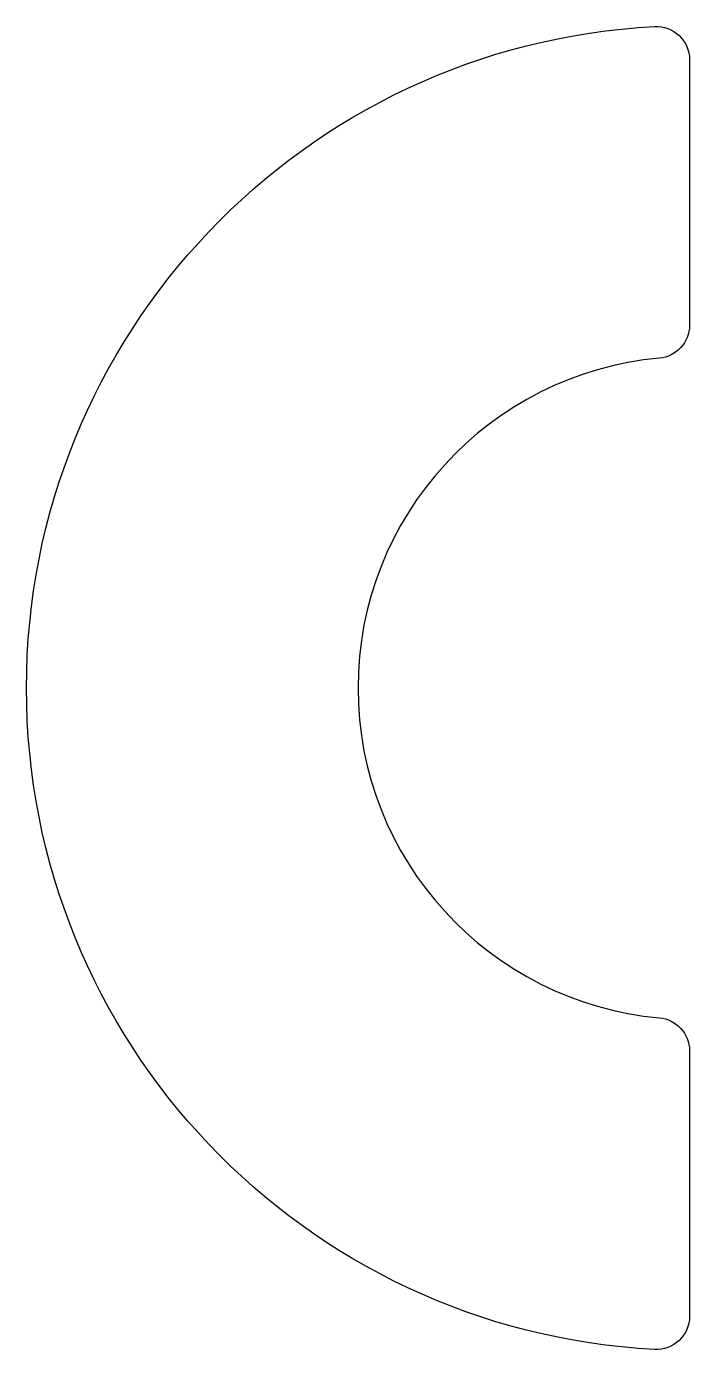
# Model space of a CAD drawing. Header units: millimetres. Extents: x 10 to 50, y 0.1 to 79.9.
import ezdxf

# ---------------------------------------------------------------- set-up
doc = ezdxf.new("R2010")
doc.units = ezdxf.units.MM
doc.layers.get('0').update_dxf_attribs({"linetype": 'CONTINUOUS'})

msp = doc.modelspace()

# ---------------------------------------------------------------- linework, layer by layer
msp.add_lwpolyline([(47.895, 0.055, -0.948683), (47.895, 79.945, -0.429722), (50, 77.947), (50, 61.909, -0.387795), (48.182, 59.917, 0.912871), (48.182, 20.083, -0.387795), (50, 18.091), (50, 2.053, -0.429722)], format="xyb", close=True)

doc.saveas('drawing.dxf')
